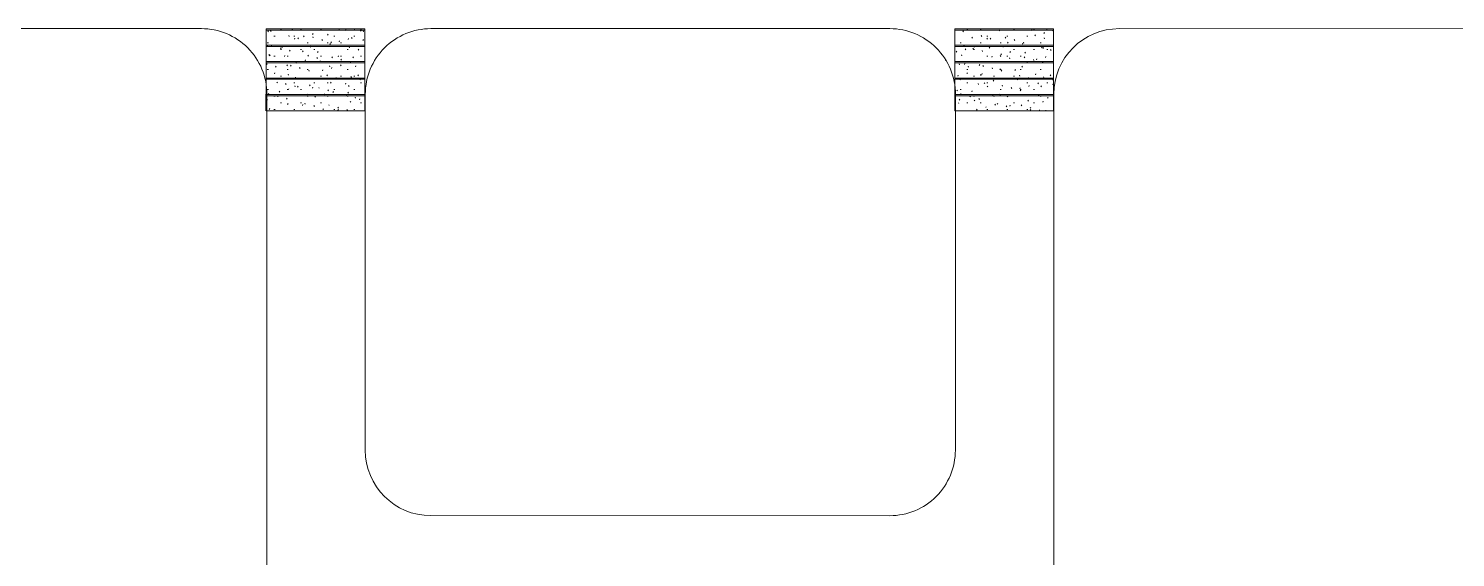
# Model space of a CAD drawing. Header units: metres. Extents: x 6917732 to 8046551, y 3602874 to 4094271.
# Drawn here: x 7219233 to 7240994, y 3953326 to 3961389 of the extents above; entities that cross this region are included whole.
import ezdxf

# ---------------------------------------------------------------- set-up
doc = ezdxf.new("R2010")
doc.units = ezdxf.units.M
doc.header["$LTSCALE"] = 0.5
doc.header["$MEASUREMENT"] = 0
doc.linetypes.add('03000 - Plant Layout 1$0$CENTER2', pattern=[1.125, 0.75, -0.125, 0.125, -0.125])
doc.linetypes.add('HIDDEN2', pattern=[4.7625, 3.175, -1.5875])
doc.layers.add('CI-CEN', color=1, linetype='03000 - Plant Layout 1$0$CENTER2')
doc.layers.add('RD-TXT', color=7, linetype='CONTINUOUS')
doc.layers.add('CI-PED-FOOTPATH', color=44, linetype='CONTINUOUS', lineweight=0)
doc.layers.get('CI-CEN').off()
pattern_1 = [(0, (7213931.9, 3958531.54), (406.4, 101.6), [16.764, -288.036, 16.764, -288.036, -1625.6]), (0, (7213931.9, 3958531.54), (406.4, 101.6), [-609.6, 16.764, -592.836, 16.764, -288.036, -711.2]), (0, (7213931.9, 3958531.54), (406.4, 101.6), [-1524, 16.764, -186.436, 16.764, -491.236]), (120, (7214084.3, 3958582.34), (-291.1882, 301.1527), [16.764, -288.036, 16.764, -288.036, -1625.6]), (120, (7214084.3, 3958582.34), (-291.1882, 301.1527), [-609.6, 16.764, -592.836, 16.764, -288.036, -711.2]), (120, (7214084.3, 3958582.34), (-291.1882, 301.1527), [-1524, 16.764, -186.436, 16.764, -491.236]), (240, (7214135.1, 3958785.54), (-115.2118, -402.7527), [16.764, -288.036, 16.764, -288.036, -1625.6]), (240, (7214135.1, 3958785.54), (-115.2118, -402.7527), [-609.6, 16.764, -592.836, 16.764, -288.036, -711.2]), (240, (7214135.1, 3958785.54), (-115.2118, -402.7527), [-1524, 16.764, -186.436, 16.764, -491.236])]

# ---------------------------------------------------------------- blocks, each defined once
blk = doc.blocks.new('sdsxdc')
at = {"layer": 'CI-PED-FOOTPATH', "lineweight": 0}
h = blk.add_hatch(dxfattribs=at)
h.set_pattern_fill('FP_2', color=15, style=0, pattern_type=2)
h.set_pattern_definition(pattern_1)
h.paths.add_polyline_path([(7223126, 3961134), (7224362, 3961134), (7224362, 3961384), (7222859, 3961384), (7222859, 3961134)], flags=0)
h = blk.add_hatch(dxfattribs=at)
h.set_pattern_fill('FP_2', color=15, style=0, pattern_type=2)
h.set_pattern_definition(pattern_1)
h.paths.add_polyline_path([(7233362, 3961134), (7234863, 3961134), (7234863, 3961384), (7233360, 3961384), (7233360, 3961134), (7233362, 3961134)], flags=0)
h = blk.add_hatch(dxfattribs=at)
h.set_pattern_fill('FP_2', color=15, style=0, pattern_type=2)
h.set_pattern_definition(pattern_1)
h.paths.add_polyline_path([(7224235, 3960884), (7224362, 3960884), (7224362, 3961134), (7222859, 3961134), (7222859, 3960884), (7223126, 3960884)], flags=0)
h = blk.add_hatch(dxfattribs=at)
h.set_pattern_fill('FP_2', color=15, style=0, pattern_type=2)
h.set_pattern_definition(pattern_1)
h.paths.add_polyline_path([(7234735, 3960884), (7234863, 3960884), (7234863, 3961134), (7233360, 3961134), (7233360, 3960884), (7233724, 3960884)], flags=0)
h = blk.add_hatch(dxfattribs=at)
h.set_pattern_fill('FP_2', color=15, style=0, pattern_type=2)
h.set_pattern_definition(pattern_1)
h.paths.add_polyline_path([(7224275, 3960634), (7224362, 3960634), (7224362, 3960884), (7222859, 3960884), (7222859, 3960634), (7223126, 3960634)], flags=0)
h = blk.add_hatch(dxfattribs=at)
h.set_pattern_fill('FP_2', color=15, style=0, pattern_type=2)
h.set_pattern_definition(pattern_1)
h.paths.add_polyline_path([(7234863, 3960634), (7234863, 3960884), (7233360, 3960884), (7233360, 3960634), (7234806, 3960634)], flags=0)
h = blk.add_hatch(dxfattribs=at)
h.set_pattern_fill('FP_2', color=15, style=0, pattern_type=2)
h.set_pattern_definition(pattern_1)
h.paths.add_polyline_path([(7224316, 3960384), (7224362, 3960384), (7224362, 3960634), (7222859, 3960634), (7222859, 3960384), (7223126, 3960384)], flags=0)
h = blk.add_hatch(dxfattribs=at)
h.set_pattern_fill('FP_2', color=15, style=0, pattern_type=2)
h.set_pattern_definition(pattern_1)
h.paths.add_polyline_path([(7234863, 3960384), (7234863, 3960634), (7233360, 3960634), (7233360, 3960384), (7234835, 3960384)], flags=0)
h = blk.add_hatch(dxfattribs=at)
h.set_pattern_fill('FP_2', color=15, style=0, pattern_type=2)
h.set_pattern_definition(pattern_1)
h.paths.add_polyline_path([(7223126, 3960134), (7224362, 3960134), (7224362, 3960384), (7222859, 3960384), (7222859, 3960134)], flags=0)
h = blk.add_hatch(dxfattribs=at)
h.set_pattern_fill('FP_2', color=15, style=0, pattern_type=2)
h.set_pattern_definition(pattern_1)
h.paths.add_polyline_path([(7233724, 3960134), (7234863, 3960134), (7234863, 3960384), (7233360, 3960384), (7233360, 3960134), (7233362, 3960134)], flags=0)
at = {"layer": 'CI-PED-FOOTPATH', "color": 15, "lineweight": 0}
for p, q in [((7221869, 3961387, 0), (7184245, 3961389, 0)), ((7224362, 3961384), (7222859, 3961384)), ((7222859, 3961384), (7222859, 3961134)), ((7224362, 3961365), (7222859, 3961365)), ((7224362, 3961384), (7224362, 3961134)), ((7234863, 3961384), (7233360, 3961384)), ((7233360, 3961384), (7233360, 3961134)), ((7234863, 3961365), (7233360, 3961365)), ((7234863, 3961384), (7234863, 3961134)), ((7222859, 3961134), (7222859, 3960884)), ((7224362, 3961134), (7222859, 3961134)), ((7224362, 3961115), (7222859, 3961115)), ((7224362, 3961134), (7224362, 3960884)), ((7233360, 3961134), (7233360, 3960884)), ((7234863, 3961134), (7233360, 3961134)), ((7234863, 3961115), (7233360, 3961115)), ((7234863, 3961134), (7234863, 3960884)), ((7222859, 3960884), (7222859, 3960634)), ((7224362, 3960884), (7222859, 3960884)), ((7224362, 3960865), (7222859, 3960865)), ((7224362, 3960884), (7224362, 3960634)), ((7233360, 3960884), (7233360, 3960634)), ((7234863, 3960884), (7233360, 3960884)), ((7234863, 3960865), (7233360, 3960865)), ((7234863, 3960884), (7234863, 3960634)), ((7222859, 3960634), (7222859, 3960384)), ((7224362, 3960634), (7222859, 3960634)), ((7224362, 3960615), (7222859, 3960615)), ((7224362, 3960634), (7224362, 3960384)), ((7233360, 3960634), (7233360, 3960384)), ((7234863, 3960634), (7233360, 3960634)), ((7234863, 3960615), (7233360, 3960615)), ((7234863, 3960634), (7234863, 3960384)), ((7222851, 3960387), (7222851, 3960134)), ((7222859, 3960384), (7222859, 3960134)), ((7224362, 3960384), (7222859, 3960384)), ((7224362, 3960365), (7222859, 3960365)), ((7222864, 3929116, 0), (7222869, 3960387, 0)), ((7224362, 3960384), (7224362, 3960134)), ((7233360, 3960384), (7233360, 3960134)), ((7234863, 3960384), (7233360, 3960384)), ((7234863, 3960365), (7233360, 3960365)), ((7234863, 3960384), (7234863, 3960134)), ((7224362, 3960134), (7222859, 3960134)), ((7234863, 3960134), (7233360, 3960134))]:
    blk.add_line(p, q, dxfattribs=at)
at = {"layer": 'CI-PED-FOOTPATH', "color": 15, "lineweight": 0, "elevation": 33, "flags": 128}
blk.add_lwpolyline([(7232369, 3961387), (7225369, 3961387, 0.414214), (7224369, 3960387), (7224368, 3954963, 0.414175), (7225368, 3953963), (7232368, 3953962, 0.414252), (7233368, 3954962), (7233369, 3960387, 0.414214)], format="xyb", close=True, dxfattribs=at)
at = {"layer": 'CI-PED-FOOTPATH', "color": 15, "lineweight": 0, "elevation": 33}
blk.add_lwpolyline([(7234869, 3960387), (7234868, 3948887), (7234864, 3927361, 0.414203), (7235864, 3926361), (7248671, 3926359, 0.414224), (7249671, 3927358), (7249675, 3948886), (7249676, 3960386, 0.414242), (7248676, 3961386), (7235869, 3961387, 0.414185)], format="xyb", close=True, dxfattribs=at)
at = {"layer": 'CI-PED-FOOTPATH', "color": 15, "lineweight": 0}
for centre, radius, start, end in [((7221869, 3960387, 0), 1000, 359.991, 89.9967), ((7232363, 3960384), 999, 31.3288, 31.6463)]:
    blk.add_arc(centre, radius, start, end, dxfattribs=at)
blk = doc.blocks.new('A$C65520D9C')
at = {"layer": 'CI-CEN', "color": 8, "linetype": 'HIDDEN2', "lineweight": 0, "ltscale": 2000}
blk.add_blockref('sdsxdc', (-7494656, -4067566, -33), dxfattribs=at)
blk = doc.blocks.new('A$C021B369C')
at = {"layer": 'RD-TXT', "color": 2}
blk.add_blockref('A$C65520D9C', (0, 0), dxfattribs=at)

msp = doc.modelspace()

# ---------------------------------------------------------------- block references
at = {"layer": 'RD-TXT', "color": 2, "lineweight": -3}
msp.add_blockref('A$C021B369C', (7494655.6, 4067566.2, 32.9), dxfattribs=at)

doc.saveas('drawing.dxf')
